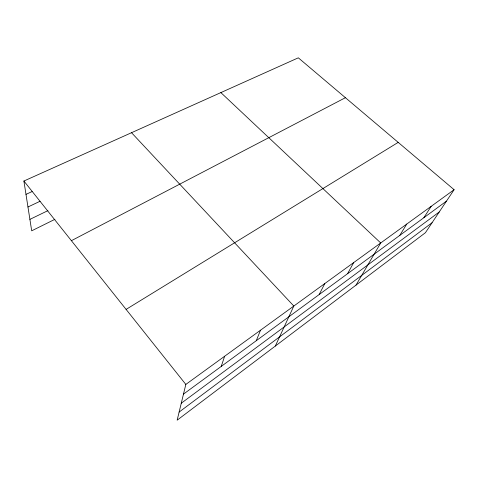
<?xml version="1.0" encoding="UTF-8"?>
<svg xmlns="http://www.w3.org/2000/svg" width="478" height="478" viewBox="0 0 478 478"><rect width="100%" height="100%" fill="white"/><g stroke="black" fill="none" stroke-linecap="round" stroke-linejoin="round"><path stroke-width="0.72" d="M454.1 189.7L185.828 384.42L177.153 420.18L425.408 232.714L454.1 189.7L298.314 57.82L23.9 181.025L31.691 230.82L54.928 219.312M221.248 366.399L224.624 356.253M256.274 340.7L260.522 330.202M275.31 346.06L293.821 306.034L131.528 132.705M319.196 294.526L324.807 283.544M347.554 273.715L353.702 262.571M356.008 285.121L380.715 242.961L220.866 92.595M399.763 235.403L406.766 224.057M423.843 217.735L431.174 206.335M179.119 412.066L432.064 222.73M181.264 403.223L439.228 211.999M183.474 394.123L446.482 201.119M126.096 309.391L398.192 142.372M71.395 240.685L345.421 97.697M29.905 219.372L47.925 210.637M27.963 206.992L40.062 201.268M25.991 194.367L32.086 191.559M23.9 181.025L185.828 384.42"/></g></svg>
